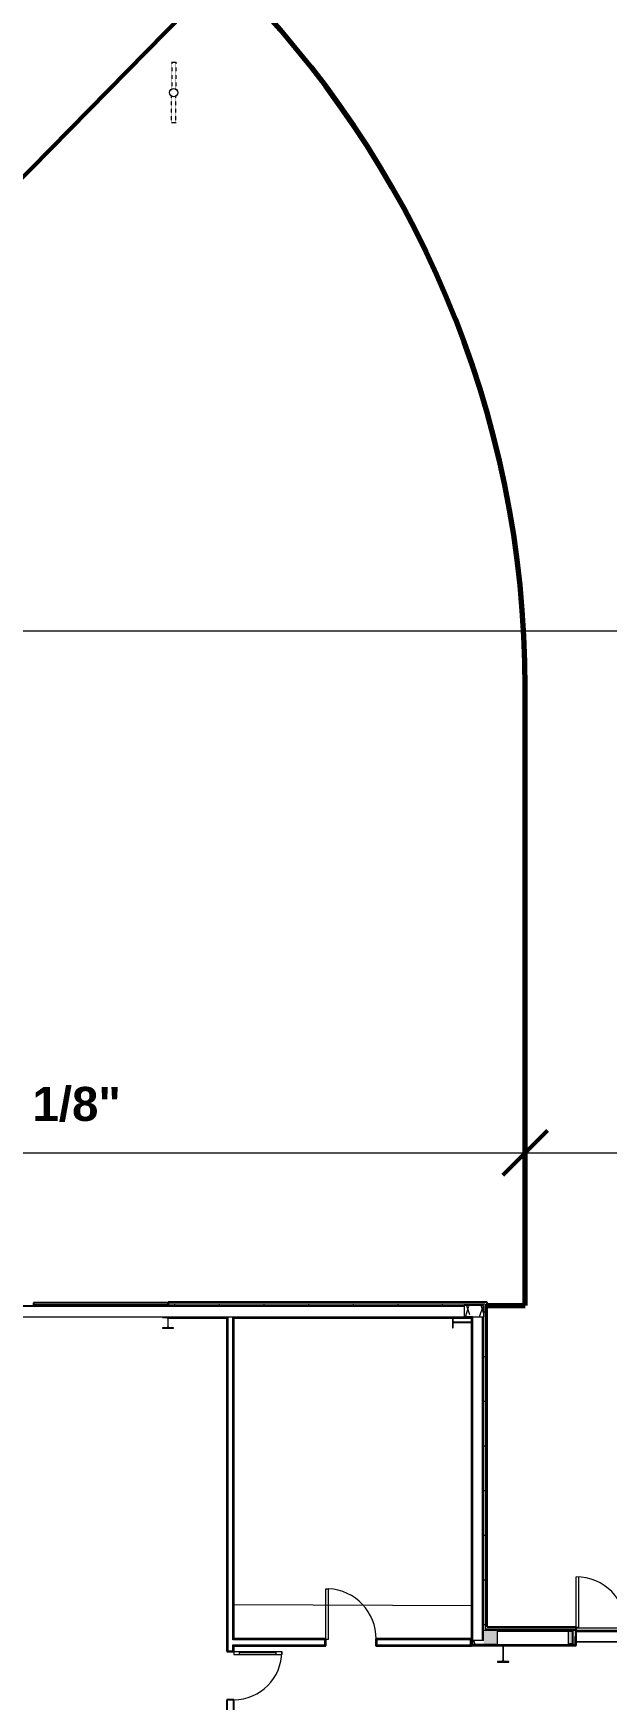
# Model space of a CAD drawing. Header units: inches. Extents: x 20001 to 27263, y -26025 to -18997.
# Drawn here: x 22459 to 22870, y -21174 to -19980 of the extents above; entities that cross this region are included whole.
import ezdxf

# ---------------------------------------------------------------- set-up
doc = ezdxf.new("R2010")
doc.units = ezdxf.units.IN
doc.header["$MEASUREMENT"] = 0
doc.linetypes.add('Dash', pattern=[0.25, 0.125, -0.125])
for name, color, linetype, lineweight in [('A-ANNO-DIMS', 211, 'Continuous', 9), ('A-ANNO-DIMS-256', 211, 'Continuous', 9), ('A-DOOR', 31, 'Continuous', 13), ('A-DOOR-GLAZ', 31, 'Continuous', 15), ('A-FLOR', 192, 'Continuous', 13), ('A-WALL', 113, 'Continuous', 13), ('A-WALL-PATT', 111, 'Continuous', 25), ('C-TOPO', 7, 'Continuous', 13), ('E-LITE-EQPM', 33, 'Continuous', 13), ('E-LITE-EQPM-HDLN', 30, 'Dash', 9), ('EOP-PR', 4, 'Continuous', 70), ('I-WALL', 2, 'Continuous', 13), ('L-SITE-WALL', 31, 'Continuous', 13), ('S-BEAM', 12, 'Continuous', 13), ('S-COLS', 52, 'Continuous', 13)]:
    doc.layers.add(name, color=color, linetype=linetype, lineweight=lineweight)
doc.styles.add('Arial_2', font='arial.ttf', dxfattribs={"height": 23.60479})
doc.styles.add('Arial_B', font='arialbd.ttf', dxfattribs={"height": 24.354149})
doc.dimstyles.new('Arrow_-_3_32__Arial_1', dxfattribs={"dimscale": 12, "dimtxt": 24, "dimasz": 2.666667, "dimexe": 2, "dimexo": 0, "dimgap": 1.333333, "dimtad": 1, "dimjust": 3, "dimdec": 3, "dimrnd": 0.125, "dimzin": 1, "dimdsep": 46, "dimlunit": 4, "dimtxsty": 'Arial_2', "dimblk1": 'OPEN30', "dimblk2": 'OPEN30', "dimsah": 1, "dimcen": 0.09, "dimazin": 0, "dimtfac": 1, "dimtdec": 4, "dimtix": 1, "dimtmove": 0, "dimatfit": 2, "dimfxl": 1, "dimtvp": 1, "dimtfill": 1, "dimfrac": 2, "dimtolj": 1, "dimtzin": 0, "dimlwd": 50, "dimlwe": 50, "dimarcsym": 2})
doc.dimstyles.new('OD_Dimension_1', dxfattribs={"dimscale": 12, "dimtxt": 24, "dimasz": 2.666667, "dimexe": 2, "dimexo": 1.333333, "dimgap": 1.333333, "dimtad": 1, "dimdec": 3, "dimrnd": 0.125, "dimzin": 1, "dimdsep": 46, "dimlunit": 4, "dimtxsty": 'Arial_B', "dimblk1": 'OBLIQUE', "dimblk2": 'OBLIQUE', "dimsah": 1, "dimcen": 0.09, "dimdle": 2, "dimazin": 0, "dimtfac": 1, "dimtdec": 4, "dimtix": 1, "dimtmove": 0, "dimatfit": 3, "dimfxl": 1, "dimtvp": 1, "dimtfill": 1, "dimfrac": 2, "dimtolj": 1, "dimtzin": 0, "dimlwd": 13, "dimlwe": 13, "dimarcsym": 2})
pattern_1 = [(161.57, (1.28, 1.28), (-10.24040374, -0.00056827), [0, -72.858, 8.09, 0]), (18.43, (-1.28, 1.28), (-10.24040374, 0.00056827), [0, -72.858, 8.09, 0]), (108.43, (1.28, 1.28), (5.1184649, -25.6019259), [24.282, -56.666]), (71.57, (-1.28, 1.28), (5.1184649, 25.6019259), [24.282, -56.666])]
pattern_2 = [(0, (0, 0), (0, 32), []), (90, (0, 0), (-32, 2e-15), [])]
pattern_3 = [(0, (0, 0), (81.92, 20.48), [3.379, -58.061, 3.379, -58.061, -327.68]), (0, (0, 0), (81.92, 20.48), [-122.88, 3.379, -119.501, 3.379, -58.061, -143.36]), (0, (0, 0), (81.92, 20.48), [-307.2, 3.379, -37.581, 3.379, -99.021]), (120, (30.72, 10.24), (-58.6962, 60.704801), [3.379, -58.061, 3.379, -58.061, -327.68]), (120, (30.72, 10.24), (-58.6962, 60.704801), [-122.88, 3.379, -119.501, 3.379, -58.061, -143.36]), (120, (30.72, 10.24), (-58.6962, 60.704801), [-307.2, 3.379, -37.581, 3.379, -99.021]), (240, (40.96, 51.2), (-23.2238, -81.184801), [3.379, -58.061, 3.379, -58.061, -327.68]), (240, (40.96, 51.2), (-23.2238, -81.184801), [-122.88, 3.379, -119.501, 3.379, -58.061, -143.36]), (240, (40.96, 51.2), (-23.2238, -81.184801), [-307.2, 3.379, -37.581, 3.379, -99.021])]

# ---------------------------------------------------------------- blocks, each defined once
blk = doc.blocks.new('Struct_Xcel_Sports Complex_rvt-1-Site Plan - Phase 1')
at = {"layer": 'A-FLOR', "color": 250, "lineweight": 9}
for p, q in [((22602.6, -21105.8), (22602.3, -20941.8)), ((22772.6, -21106.6), (22602.6, -21105.8))]:
    blk.add_line(p, q, dxfattribs=at)
at = {"layer": 'A-FLOR', "color": 7}
blk.add_line((22847.8, -21132.3), (22919.8, -21132.3), dxfattribs=at)
at = {"layer": 'L-SITE-WALL', "color": 7}
for p, q in [((22847.8, -21124.3), (22919.8, -21124.3)), ((22919.8, -21132.3), (22847.8, -21132.3))]:
    blk.add_line(p, q, dxfattribs=at)
blk = doc.blocks.new('Single-Glass 1 - 2_  10 7_16_ x96_-1835913-Site Plan - Phase 1')
at = {"layer": 'A-DOOR'}
for p, q in [((15.21875, -2.4375), (15.21875, -6.4375)), ((17.21875, -2.4375), (15.21875, -2.4375)), ((15.21875, -6.4375), (17.21875, -6.4375)), ((17.21875, -2.4375), (17.21875, -6.4375)), ((15.21875, -32.875), (15.21875, -36.875)), ((15.21875, -32.875), (17.21875, -32.875)), ((17.21875, -32.875), (17.21875, -36.875)), ((17.21875, -36.875), (15.21875, -36.875))]:
    blk.add_line(p, q, dxfattribs=at)
at = {"layer": 'A-DOOR', "lineweight": 9}
for p, q in [((15.21875, -6.4375), (15.21875, -32.875)), ((17.21875, -6.4375), (17.21875, -32.875))]:
    blk.add_line(p, q, dxfattribs=at)
blk.add_arc((17.21875, -2.4375), 34.4375, 180, 270, dxfattribs=at)
at = {"layer": 'A-DOOR-GLAZ'}
blk.add_line((16.21875, -32.875), (16.21875, -6.4375), dxfattribs=at)
blk = doc.blocks.new('Single-Flush - 36_ x 84_-1318909-Site Plan - Phase 1')
at = {"layer": 'A-DOOR'}
for p, q in [((16, -2.4), (16, -38.4)), ((18, -2.4), (16, -2.4)), ((18, -2.4), (18, -38.4)), ((18, -38.4), (16, -38.4))]:
    blk.add_line(p, q, dxfattribs=at)
at = {"layer": 'A-DOOR', "lineweight": 9}
blk.add_arc((18, -2.4), 36.1, 180, 266.8211, dxfattribs=at)
blk = doc.blocks.new('Double-Flush - 72_ x 96_-983185-Site Plan - Phase 1')
at = {"layer": 'A-DOOR'}
for p, q in [((-36, -6.6), (-36, -42.6)), ((-36, -6.6), (-34, -6.6)), ((-34, -6.6), (-34, -42.6)), ((34, -6.6), (34, -42.6)), ((36, -6.6), (34, -6.6)), ((36, -6.6), (36, -42.6)), ((-36, -42.6), (-34, -42.6))]:
    blk.add_line(p, q, dxfattribs=at)
at = {"layer": 'A-DOOR', "lineweight": 9}
for centre, start, end in [((-36, -6.6), 270, 360), ((36, -6.6), 180, 270)]:
    blk.add_arc(centre, 36, start, end, dxfattribs=at)
blk = doc.blocks.new('Lighting-Street_Cooper_Navion-Lumark_4-6-LED-Squares - The Caretaker LED-964008-Site Plan - Phase 1')
at = {"layer": 'E-LITE-EQPM'}
blk.add_line((-1.7, -10.7), (1.6, -10.7), dxfattribs=at)
at = {"layer": 'E-LITE-EQPM', "lineweight": 9}
blk.add_circle((0, -32.4), 3, dxfattribs=at)
at = {"layer": 'E-LITE-EQPM-HDLN'}
for p, q in [((-1.5, -10.7), (-1.5, -29.9)), ((1.5, -10.7), (1.5, -29.9))]:
    blk.add_line(p, q, dxfattribs=at)
blk = doc.blocks.new('Girt_Z - 8_D-1789509-Site Plan - Phase 1')
at = {"layer": 'S-BEAM'}
for p, q in [((22075.6, -20892.1), (22075.6, -20891.6)), ((22767.4, -20891.6), (22075.6, -20891.6)), ((22075.6, -20892.2), (22075.6, -20892.1)), ((22767.4, -20892.1), (22075.6, -20892.1)), ((22075.6, -20899.4), (22075.6, -20892.2)), ((22767.4, -20892.2), (22075.6, -20892.2)), ((22767.4, -20891.6), (22767.4, -20892.1)), ((22767.4, -20892.1), (22767.4, -20892.2)), ((22767.4, -20892.2), (22767.4, -20899.4)), ((22075.6, -20899.6), (22075.6, -20899.4)), ((22075.6, -20899.6), (22767.4, -20899.6)), ((22767.4, -20899.4), (22767.4, -20899.6))]:
    blk.add_line(p, q, dxfattribs=at)
blk = doc.blocks.new('Girt_Z - 8_D-1790289-Site Plan - Phase 1')
at = {"layer": 'S-BEAM'}
for p, q in [((22773.4, -20899.6), (22773.4, -21131.5)), ((22773.4, -20899.6), (22773.6, -20899.6)), ((22773.6, -20899.6), (22780.7, -20899.6)), ((22780.7, -20899.6), (22780.8, -20899.6)), ((22780.7, -21131.5), (22780.7, -20899.6)), ((22780.8, -20899.6), (22781.4, -20899.6)), ((22780.8, -21131.5), (22780.8, -20899.6)), ((22781.4, -21131.5), (22781.4, -20899.6)), ((22773.6, -21131.5), (22773.4, -21131.5)), ((22780.7, -21131.5), (22773.6, -21131.5)), ((22780.8, -21131.5), (22780.7, -21131.5)), ((22781.4, -21131.5), (22780.8, -21131.5))]:
    blk.add_line(p, q, dxfattribs=at)
blk = doc.blocks.new('Girt_Z - 10_D-1263224-Site Plan - Phase 1')
at = {"layer": 'S-BEAM'}
for p, q in [((22791.4, -21124.9), (22791.4, -21124.3)), ((22842.1, -21124.3), (22791.4, -21124.3)), ((22791.4, -21134.1), (22791.4, -21124.9)), ((22791.4, -21124.9), (22791.4, -21124.9)), ((22842.1, -21124.9), (22791.4, -21124.9)), ((22842.1, -21124.9), (22791.4, -21124.9)), ((22791.4, -21134.3), (22791.4, -21134.1)), ((22791.4, -21134.3), (22842.1, -21134.3)), ((22842.1, -21124.3), (22842.1, -21124.9)), ((22842.1, -21124.9), (22842.1, -21124.9)), ((22842.1, -21124.9), (22842.1, -21134.1)), ((22842.1, -21134.1), (22842.1, -21134.3))]:
    blk.add_line(p, q, dxfattribs=at)
blk = doc.blocks.new('DIMBLOCK44-Site Plan - Phase 1')
at = {"layer": 'A-ANNO-DIMS-256', "lineweight": 50}
for p, q in [((22091.2, -20449.1), (22596.2, -19935.9)), ((22596.2, -19935.9), (22567.7, -19952.7)), ((22596.2, -19935.9), (22579.9, -19964.7)), ((22091.1, -20426.5), (22091.4, -20471.7)), ((22113.9, -20448.9), (22068.6, -20449.3))]:
    blk.add_line(p, q, dxfattribs=at)
blk.add_arc((22091.2, -20449.1), 720, 43.5506, 47.3703, dxfattribs=at)
at = {"layer": 'A-ANNO-DIMS-256', "color": 0, "lineweight": 50, "insert": (22274.8, -20196.1), "char_height": 23.6, "width": 122.289, "attachment_point": 1, "rotation": 45.4605, "line_spacing_factor": 0.938532, "style": 'Arial_2', "bg_fill": 3, "box_fill_scale": 1.25, "bg_fill_color": 0, "bg_fill_transparency": 0}
blk.add_mtext('60\' - 0"', dxfattribs=at)
blk = doc.blocks.new('_Open30')
at = {"color": 0, "linetype": 'ByBlock', "lineweight": -2}
for p, q in [((-1, 0.268), (0, 0)), ((0, 0), (-1, -0.268)), ((0, 0), (-1, 0))]:
    blk.add_line(p, q, dxfattribs=at)
blk = doc.blocks.new('DIMBLOCK77-Site Plan - Phase 1')
at = {"layer": 'A-ANNO-DIMS-256', "lineweight": 13}
for p, q in [((22058.1, -20883.6), (22058.1, -20384.3)), ((26281.4, -21112.4), (26281.4, -20384.3)), ((22058.1, -20408.3), (26281.4, -20408.3)), ((22058.1, -20408.3), (22058.1, -20883.6)), ((26281.4, -20408.3), (26281.4, -21112.4))]:
    blk.add_line(p, q, dxfattribs=at)
at = {"layer": 'A-ANNO-DIMS-256', "lineweight": 50}
for p, q in [((22058.1, -20408.3), (22074.1, -20392.3)), ((26281.4, -20408.3), (26297.4, -20392.3)), ((22058.1, -20408.3), (22042.1, -20424.3)), ((26281.4, -20408.3), (26265.4, -20424.3))]:
    blk.add_line(p, q, dxfattribs=at)
at = {"layer": 'A-ANNO-DIMS-256', "color": 0, "lineweight": 13, "insert": (24070.1, -20361.1), "char_height": 24.354, "width": 239.086, "attachment_point": 1, "line_spacing_factor": 0.938532, "style": 'Arial_B', "bg_fill": 3, "box_fill_scale": 1.25, "bg_fill_color": 0, "bg_fill_transparency": 0}
blk.add_mtext('351\' - 11 1/4"', dxfattribs=at)
blk = doc.blocks.new('_Oblique')
at = {"color": 0, "linetype": 'ByBlock', "lineweight": -2}
blk.add_line((-0.5, -0.5), (0.5, 0.5), dxfattribs=at)
blk = doc.blocks.new('DIMBLOCK89-Site Plan - Phase 1')
at = {"layer": 'A-ANNO-DIMS-256', "lineweight": 13}
for p, q in [((22058.1, -20883.6), (22058.1, -20758.1)), ((22811.2, -20775.5), (22811.2, -20806.1)), ((22811.2, -20782.1), (22811.2, -20775.5)), ((22058.1, -20782.1), (22811.2, -20782.1)), ((22058.1, -20782.1), (22058.1, -20883.6))]:
    blk.add_line(p, q, dxfattribs=at)
at = {"layer": 'A-ANNO-DIMS-256', "lineweight": 50}
for p, q in [((22058.1, -20782.1), (22074.1, -20766.1)), ((22811.2, -20782.1), (22827.2, -20766.1)), ((22058.1, -20782.1), (22042.1, -20798.1)), ((22811.2, -20782.1), (22795.2, -20798.1))]:
    blk.add_line(p, q, dxfattribs=at)
at = {"layer": 'A-ANNO-DIMS-256', "color": 0, "lineweight": 13, "insert": (22353.4, -20734.9), "char_height": 24.354, "width": 195.2, "attachment_point": 1, "line_spacing_factor": 0.938532, "style": 'Arial_B', "bg_fill": 3, "box_fill_scale": 1.25, "bg_fill_color": 0, "bg_fill_transparency": 0}
blk.add_mtext('62\' - 9 1/8"', dxfattribs=at)
blk = doc.blocks.new('DIMBLOCK90-Site Plan - Phase 1')
at = {"layer": 'A-ANNO-DIMS-256', "lineweight": 50}
for p, q in [((22811.2, -20782.1), (22827.2, -20766.1)), ((23099.2, -20782.1), (23115.2, -20766.1)), ((22811.2, -20782.1), (22795.2, -20798.1)), ((23099.2, -20782.1), (23083.2, -20798.1))]:
    blk.add_line(p, q, dxfattribs=at)
at = {"layer": 'A-ANNO-DIMS-256', "lineweight": 13}
for p, q in [((22811.2, -20775.5), (22811.2, -20806.1)), ((22811.2, -20782.1), (22811.2, -20775.5)), ((23099.2, -20775.5), (23099.2, -20806.1)), ((23099.2, -20782.1), (23099.2, -20775.5)), ((22811.2, -20782.1), (23099.2, -20782.1))]:
    blk.add_line(p, q, dxfattribs=at)
at = {"layer": 'A-ANNO-DIMS-256', "color": 0, "lineweight": 13, "insert": (22901.3, -20734.9), "char_height": 24.35, "width": 129.371, "attachment_point": 1, "line_spacing_factor": 0.938532, "style": 'Arial_B', "bg_fill": 3, "box_fill_scale": 1.25, "bg_fill_color": 0, "bg_fill_transparency": 0}
blk.add_mtext('24\' - 0"', dxfattribs=at)

msp = doc.modelspace()

# ---------------------------------------------------------------- hatches: boundary and pattern name
at = {"layer": 'A-WALL-PATT', "lineweight": 9}
h = msp.add_hatch(dxfattribs=at)
h.set_pattern_fill('FP_13', color=256, style=0, pattern_type=2)
h.set_pattern_definition(pattern_2)
h.paths.add_polyline_path([(22555.2652, -20891.5528), (22782.3902, -20891.5528), (22782.3902, -20890.5528), (22555.2652, -20890.5528)], flags=0)
h = msp.add_hatch(dxfattribs=at)
h.set_pattern_fill('FP_10', color=256, style=0, pattern_type=2)
h.set_pattern_definition(pattern_1)
h.paths.add_polyline_path([(22774.0351, -20899.5528), (22781.3902, -20899.5528), (22781.3902, -20891.5528), (22767.3902, -20891.6622), (22767.3902, -20899.5528), (22773.5777, -20899.5528)], flags=0)
h = msp.add_hatch(dxfattribs=at)
h.set_pattern_fill('FP_13', color=256, style=0, pattern_type=2)
h.set_pattern_definition(pattern_2)
h.paths.add_polyline_path([(22782.3902, -21135.0528), (22782.3902, -21134.3028), (22781.3902, -21134.3028), (22781.3902, -21135.0528)], flags=0)
h.paths.add_polyline_path([(22781.3902, -21124.3028), (22782.3902, -21124.3028), (22782.3902, -20891.5528), (22781.3902, -20891.5528), (22781.3902, -21109.2146)], flags=0)
h = msp.add_hatch(dxfattribs=at)
h.set_pattern_fill('FP_9', color=256, style=0, pattern_type=2)
h.set_pattern_definition(pattern_3)
h.paths.add_polyline_path([(22597.4, -21459.1778), (22598.025, -21459.1778), (22598.025, -21174.3966), (22599.8375, -21174.3966), (22599.8375, -21173.7716), (22597.4, -21173.7716), (22597.4, -21454.4278)], flags=0)
h.paths.add_polyline_path([(22597.4, -21139.3341), (22599.8375, -21139.3341), (22599.8375, -21138.7091), (22598.025, -21138.7091), (22598.025, -20899.5528), (22597.4, -20899.5528), (22597.4, -21055.4521)], flags=0)
h = msp.add_hatch(dxfattribs=at)
h.set_pattern_fill('FP_9', color=256, style=0, pattern_type=2)
h.set_pattern_definition(pattern_3)
h.paths.add_polyline_path([(22602.275, -21454.4278), (22602.275, -21203.1778), (22601.65, -21203.1778), (22601.65, -21454.4278)], flags=0)
h.paths.add_polyline_path([(22602.275, -21199.5528), (22602.275, -21173.7716), (22599.8375, -21173.7716), (22599.8375, -21174.3966), (22601.65, -21174.3966), (22601.65, -21199.5528)], flags=0)
h.paths.add_polyline_path([(22602.275, -21139.3341), (22602.275, -21134.5528), (22601.65, -21134.5528), (22601.65, -21138.7091), (22599.8375, -21138.7091), (22599.8375, -21139.3341)], flags=0)
h.paths.add_polyline_path([(22601.65, -21130.9278), (22602.275, -21130.9278), (22602.275, -20899.5528), (22601.65, -20899.5528), (22601.65, -21055.4521)], flags=0)
h = msp.add_hatch(dxfattribs=at)
h.set_pattern_fill('FP_13', color=256, style=0, pattern_type=2)
h.set_pattern_definition(pattern_2)
h.paths.add_polyline_path([(22782.3902, -21124.3028), (22847.7652, -21124.3028), (22847.7652, -21123.3028), (22782.3902, -21123.3028)], flags=0)
h.paths.add_polyline_path([(25980.2652, -21124.3028), (25981.0152, -21124.3028), (25981.0152, -21123.3028), (25968.7652, -21123.3028), (25968.7652, -21124.3028), (25974.4052, -21124.3028)], flags=0)
h.paths.add_polyline_path([(22928.7652, -21124.3028), (22928.7652, -21123.3028), (22919.7652, -21123.3028), (22919.7652, -21124.3028)], flags=0)
h.paths.add_polyline_path([(23076.1552, -21124.3028), (25932.7652, -21124.3028), (25932.7652, -21123.3028), (23072.7652, -21123.3028), (23072.7652, -21124.3028), (23073.2277, -21124.3026)], flags=0)
h = msp.add_hatch(dxfattribs=at)
h.set_pattern_fill('FP_9', color=256, style=0, pattern_type=2)
h.set_pattern_definition(pattern_3)
h.paths.add_polyline_path([(22704.2389, -21132.7403), (22704.8639, -21132.7403), (22704.8639, -21130.9278), (22772.6402, -21130.9278), (22772.6402, -21130.3028), (22704.2389, -21130.3028)], flags=0)
h.paths.add_polyline_path([(22667.6139, -21132.7403), (22668.2389, -21132.7403), (22668.2389, -21130.3028), (22602.275, -21130.3028), (22602.275, -21130.9278), (22667.6139, -21130.9278)], flags=0)
h = msp.add_hatch(dxfattribs=at)
h.set_pattern_fill('FP_10', color=256, style=0, pattern_type=2)
h.set_pattern_definition(pattern_1)
h.paths.add_polyline_path([(22781.2028, -21134.3028), (22781.3902, -21134.3028), (22781.2809, -21131.4628), (22773.3902, -21131.4628), (22773.3902, -21134.3028), (22780.8157, -21134.3028)], flags=0)
h = msp.add_hatch(dxfattribs=at)
h.set_pattern_fill('FP_10', color=256, style=0, pattern_type=2)
h.set_pattern_definition(pattern_1)
h.paths.add_polyline_path([(22783.8902, -21134.3028), (22791.3902, -21134.1934), (22791.3902, -21124.3028), (22781.3902, -21124.3028), (22781.3902, -21134.3028), (22782.3902, -21134.3028)], flags=0)
h.paths.add_polyline_path([(25969.5152, -21134.3028), (25974.4052, -21134.1934), (25974.4052, -21124.3028), (25968.7652, -21124.3028), (25968.7652, -21128.4278), (25969.5152, -21128.4278), (25969.5152, -21134.1934)], flags=0)
h.paths.add_polyline_path([(22920.5152, -21134.3028), (22928.0152, -21134.3028), (22928.0152, -21128.4278), (22928.7652, -21128.4278), (22928.7652, -21124.3028), (22919.7652, -21124.3028), (22919.7652, -21128.4278), (22920.5152, -21128.4278)], flags=0)
h.paths.add_polyline_path([(23073.5152, -21134.3028), (23076.1552, -21134.1934), (23076.1552, -21124.3028), (23072.7652, -21124.3028), (23072.7652, -21128.4278), (23073.5152, -21128.4278), (23073.5152, -21134.2777)], flags=0)
h.paths.add_polyline_path([(25932.0152, -21134.3028), (25932.0152, -21128.4278), (25932.7652, -21128.4278), (25932.7652, -21124.3028), (25927.1252, -21124.4122), (25927.1252, -21134.3028)], flags=0)
h.paths.add_polyline_path([(22847.0152, -21134.3028), (22847.0152, -21128.4278), (22847.7652, -21128.4278), (22847.7652, -21124.3028), (22842.1252, -21124.4122), (22842.1252, -21134.3028)], flags=0)
at = {"layer": 'S-COLS', "lineweight": 9}
h = msp.add_hatch(dxfattribs=at)
h.set_pattern_fill('FP_8', color=256, style=0, pattern_type=2)
h.set_pattern_definition([(45, (0, 0), (-25.342707, 25.342707), []), (45, (0, 38.4), (-25.342707, 25.342707), [])])
h.paths.add_polyline_path([(22791.3902, -21146.8028), (22799.3902, -21146.8028), (22799.3902, -21146.3692), (22796.2262, -21146.3692), (22795.7373, -21146.1667), (22795.5348, -21145.6778), (22795.5348, -21135.4278), (22795.7373, -21134.9389), (22796.2262, -21134.7364), (22799.3902, -21134.7364), (22799.3902, -21134.3028), (22791.3902, -21134.3028), (22791.3902, -21134.7364), (22794.5543, -21134.7364), (22795.0432, -21134.9389), (22795.2457, -21135.4278), (22795.2457, -21145.6778), (22795.0432, -21146.1667), (22794.5543, -21146.3692), (22791.3902, -21146.3692)], flags=0)

# ---------------------------------------------------------------- linework, layer by layer
at = {"layer": 'A-WALL', "lineweight": 25}
for p, q in [((22555.2027, -20889.478), (22458.5777, -20889.478)), ((22458.5777, -20889.478), (22458.5777, -20891.0528)), ((22458.5777, -20891.0528), (22555.2027, -20891.0528)), ((22555.2027, -20891.0528), (22555.2027, -20889.478)), ((22783.8902, -20889.0528), (22555.2652, -20889.0528)), ((22555.2652, -20889.0528), (22555.2652, -20891.5528)), ((22783.8902, -21121.8028), (22783.8902, -20889.0528)), ((22555.2652, -20899.5277), (22555.2652, -20900.3028)), ((22555.2652, -20900.3028), (22597.4, -20900.3028)), ((22602.275, -20900.3028), (22772.6402, -20900.3028)), ((22772.6402, -20900.3028), (22772.6402, -21130.3028)), ((22847.7652, -21121.8028), (22783.8902, -21121.8028)), ((22847.7652, -21135.0528), (22847.7652, -21121.8028)), ((22772.6402, -21135.0528), (22847.7652, -21135.0528))]:
    msp.add_line(p, q, dxfattribs=at)
at = {"layer": 'A-WALL', "lineweight": 9}
for p, q in [((22782.3902, -20890.5528), (22555.2652, -20890.5528)), ((22781.3902, -20891.5528), (22767.3902, -20891.5528)), ((22781.3902, -20891.5528), (22781.3902, -20899.5528)), ((22782.3902, -20890.5528), (22782.3902, -21123.3028)), ((22597.4, -20899.5528), (22597.4, -20900.3028)), ((22598.025, -20899.5528), (22598.025, -21138.7091)), ((22601.65, -21130.9278), (22601.65, -20899.5528)), ((22602.275, -20899.5528), (22602.275, -20900.3028)), ((22773.3902, -20899.5528), (22767.3902, -20899.5528)), ((22847.7652, -21123.3028), (22782.3902, -21123.3028)), ((22667.6139, -21130.9278), (22601.65, -21130.9278)), ((22601.65, -21138.7091), (22601.65, -21134.5528)), ((22601.65, -21134.5528), (22667.6139, -21134.5528)), ((22667.6139, -21134.5528), (22667.6139, -21130.9278)), ((22704.8639, -21130.9278), (22704.8639, -21134.5528)), ((22772.0152, -21130.9278), (22704.8639, -21130.9278)), ((22704.8639, -21134.5528), (22772.0152, -21134.5528)), ((22772.0152, -21134.5528), (22772.0152, -21130.9278)), ((22773.3902, -21131.4628), (22773.3902, -21134.3028)), ((22791.3902, -21134.3028), (22773.3902, -21134.3028)), ((22791.3902, -21124.3028), (22781.3902, -21124.3028)), ((22781.3902, -21135.0528), (22781.3902, -21134.3028)), ((22782.3902, -21135.0528), (22782.3902, -21134.3028)), ((22847.7652, -21124.3028), (22842.1252, -21124.3028)), ((22842.1252, -21134.3028), (22847.0152, -21134.3028)), ((22847.7652, -21128.4278), (22847.0152, -21128.4278)), ((22847.0152, -21134.3028), (22847.0152, -21128.4278)), ((22598.025, -21138.7091), (22601.65, -21138.7091))]:
    msp.add_line(p, q, dxfattribs=at)
at = {"layer": 'C-TOPO'}
for p, q in [((22667.625, -20017.6055), (22635.375, -19977.5859)), ((22635.375, -19977.5859), (22667.625, -20017.6055)), ((22696.938, -20059.8237), (22667.625, -20017.6055)), ((22667.625, -20017.6055), (22696.938, -20059.8237)), ((22723.1646, -20104.0269), (22696.938, -20059.8237)), ((22696.938, -20059.8237), (22723.1646, -20104.0269)), ((22746.1699, -20149.9863), (22723.1646, -20104.0269)), ((22723.1646, -20104.0269), (22746.1699, -20149.9863)), ((22765.8384, -20197.4707), (22746.1699, -20149.9863)), ((22746.1699, -20149.9863), (22765.8384, -20197.4707)), ((22782.0703, -20246.2383), (22765.8384, -20197.4707)), ((22765.8384, -20197.4707), (22782.0703, -20246.2383)), ((22794.7808, -20296.0386), (22782.0703, -20246.2383)), ((22782.0703, -20246.2383), (22794.7808, -20296.0386)), ((22803.9067, -20346.6182), (22794.7808, -20296.0386)), ((22794.7808, -20296.0386), (22803.9067, -20346.6182)), ((22809.4014, -20397.7207), (22803.9067, -20346.6182)), ((22803.9067, -20346.6182), (22809.4014, -20397.7207)), ((22811.2354, -20449.0854), (22809.4014, -20397.7207)), ((22809.4014, -20397.7207), (22811.2354, -20449.0854)), ((22811.2354, -20891.5532), (22811.2354, -20449.0854)), ((22811.2354, -20449.0854), (22811.2354, -20891.5532)), ((22783.8902, -20891.5532), (22811.2354, -20891.5532)), ((22811.2354, -20891.5532), (22783.8902, -20891.5532)), ((22919.7652, -21124.9482), (22847.7652, -21124.9482)), ((22847.7652, -21124.9482), (22919.7652, -21124.9482))]:
    msp.add_line(p, q, dxfattribs=at)
at = {"layer": 'EOP-PR'}
for p, q in [((22811.2352, -20891.5528), (22811.2352, -20449.0856)), ((22783.8902, -20891.5528), (22811.2352, -20891.5528))]:
    msp.add_line(p, q, dxfattribs=at)
msp.add_arc((22091.2352, -20449.0856), 720, 0, 90, dxfattribs=at)
at = {"layer": 'I-WALL', "lineweight": 25}
for p, q in [((22597.4, -20900.3028), (22597.4, -21139.3341)), ((22602.275, -21130.3028), (22602.275, -20900.3028)), ((22668.2389, -21130.3028), (22602.275, -21130.3028)), ((22602.275, -21139.3341), (22602.275, -21135.1778)), ((22602.275, -21135.1778), (22668.2389, -21135.1778)), ((22668.2389, -21135.1778), (22668.2389, -21130.3028)), ((22772.6402, -21130.3028), (22704.2389, -21130.3028)), ((22704.2389, -21130.3028), (22704.2389, -21135.1778)), ((22704.2389, -21135.1778), (22772.6402, -21135.1778)), ((22772.6402, -21135.1778), (22772.6402, -21130.3028)), ((22597.4, -21139.3341), (22602.275, -21139.3341)), ((22597.4, -21173.7716), (22597.4, -21460.4278)), ((22602.275, -21173.7716), (22597.4, -21173.7716)), ((22602.275, -21198.9278), (22602.275, -21173.7716))]:
    msp.add_line(p, q, dxfattribs=at)
at = {"layer": 'L-SITE-WALL'}
for p, q in [((22458.5777, -20889.5528), (22555.2027, -20889.5528)), ((22847.7652, -21122.3028), (22919.7652, -21122.3028)), ((22919.7652, -21124.3028), (22847.7652, -21124.3028))]:
    msp.add_line(p, q, dxfattribs=at)
at = {"layer": 'S-COLS', "lineweight": 15}
for p, q in [((22551.1402, -20899.5528), (22551.1402, -20899.9864)), ((22551.1402, -20899.9864), (22554.3043, -20899.9864)), ((22554.3043, -20907.3692), (22551.1402, -20907.3692)), ((22551.1402, -20907.3692), (22551.1402, -20907.8028)), ((22551.1402, -20907.8028), (22559.1402, -20907.8028)), ((22554.9957, -20900.6778), (22554.9957, -20906.6778)), ((22555.2848, -20906.6778), (22555.2848, -20900.6778)), ((22555.9762, -20899.9864), (22559.1402, -20899.9864)), ((22559.1402, -20907.3692), (22555.9762, -20907.3692)), ((22559.1402, -20899.9864), (22559.1402, -20899.5528)), ((22559.1402, -20907.8028), (22559.1402, -20907.3692)), ((22759.1402, -20899.5528), (22759.1402, -20907.5528)), ((22759.1402, -20907.5528), (22759.5738, -20907.5528)), ((22759.5738, -20902.7169), (22759.5738, -20899.5528)), ((22759.5738, -20907.5528), (22759.5738, -20904.3887)), ((22772.2652, -20903.4083), (22760.2652, -20903.4083)), ((22760.2652, -20903.6973), (22772.2652, -20903.6973)), ((22773.3902, -20899.5528), (22772.9566, -20899.5528)), ((22772.9566, -20899.5528), (22772.9566, -20902.7169)), ((22772.9566, -20904.3887), (22772.9566, -20907.5528)), ((22772.9566, -20907.5528), (22773.3902, -20907.5528)), ((22791.3902, -21134.3028), (22791.3902, -21134.7364)), ((22791.3902, -21134.7364), (22794.5543, -21134.7364)), ((22795.2457, -21135.4278), (22795.2457, -21145.6778)), ((22795.5348, -21145.6778), (22795.5348, -21135.4278)), ((22796.2262, -21134.7364), (22799.3902, -21134.7364)), ((22799.3902, -21134.7364), (22799.3902, -21134.3028)), ((22845.5152, -21124.3028), (22842.6252, -21124.3028)), ((22842.6252, -21134.3028), (22845.5152, -21134.3028)), ((22843.0612, -21124.7388), (22844.9892, -21125.0442)), ((22844.9892, -21133.5614), (22843.0612, -21133.8668)), ((22844.9892, -21125.0442), (22844.9892, -21133.5614)), ((22845.5152, -21134.3028), (22845.5152, -21124.3028)), ((22794.5543, -21146.3692), (22791.3902, -21146.3692)), ((22791.3902, -21146.3692), (22791.3902, -21146.8028)), ((22791.3902, -21146.8028), (22799.3902, -21146.8028)), ((22799.3902, -21146.3692), (22796.2262, -21146.3692)), ((22799.3902, -21146.8028), (22799.3902, -21146.3692))]:
    msp.add_line(p, q, dxfattribs=at)
for centre, radius, start, end in [((22554.3043, -20900.6778), 0.6914, 0, 90), ((22554.3043, -20906.6778), 0.6914, 270, 0), ((22555.9762, -20900.6778), 0.6914, 90, 180), ((22555.9762, -20906.6778), 0.6914, 180, 270), ((22760.2652, -20902.7169), 0.6914, 180, 270), ((22760.2652, -20904.3887), 0.6914, 90, 180), ((22772.2652, -20902.7169), 0.6914, 270, 0), ((22772.2652, -20904.3887), 0.6914, 0, 90), ((22794.5543, -21135.4278), 0.6914, 0, 90), ((22796.2262, -21135.4278), 0.6914, 90, 180), ((22843.0612, -21124.3028), 0.436, 180, 270), ((22843.0612, -21134.3028), 0.436, 90, 180), ((22794.5543, -21145.6778), 0.6914, 270, 0), ((22796.2262, -21145.6778), 0.6914, 180, 270)]:
    msp.add_arc(centre, radius, start, end, dxfattribs=at)

# ---------------------------------------------------------------- block references
at = {"layer": 'A-DOOR'}
for name, p, rotation in [('Double-Flush - 72_ x 96_-983185-Site Plan - Phase 1', (22883.7652, -21128.4278), 180), ('Single-Flush - 36_ x 84_-1318909-Site Plan - Phase 1', (22686.2389, -21132.7403), 180), ('Single-Glass 1 - 2_  10 7_16_ x96_-1835913-Site Plan - Phase 1', (22599.8375, -21156.5528), 89.99999999999959)]:
    msp.add_blockref(name, p, dxfattribs=dict(at, rotation=rotation))
at = {"layer": 'E-LITE-EQPM'}
msp.add_blockref('Lighting-Street_Cooper_Navion-Lumark_4-6-LED-Squares - The Caretaker LED-964008-Site Plan - Phase 1', (22559.283, -19990.3636), dxfattribs=at)
at = {"layer": 'E-LITE-EQPM', "rotation": 180}
msp.add_blockref('Lighting-Street_Cooper_Navion-Lumark_4-6-LED-Squares - The Caretaker LED-964008-Site Plan - Phase 1', (22559.1875, -20055.242), dxfattribs=at)
at = {"layer": 'S-BEAM'}
for name in ['Girt_Z - 8_D-1789509-Site Plan - Phase 1', 'Girt_Z - 8_D-1790289-Site Plan - Phase 1', 'Girt_Z - 10_D-1263224-Site Plan - Phase 1']:
    msp.add_blockref(name, (0, 0), dxfattribs=at)

# ---------------------------------------------------------------- next in the draw order: dimensions: what is measured, and where the dimension line sits
at = {"layer": 'A-ANNO-DIMS', "lineweight": 50}
dim = msp.add_radius_dim(center=(22091.2352, -20449.0856), mpoint=(22596.244, -19935.8934), dimstyle='Arrow_-_3_32__Arial_1', override={"dimpost": '<>'}, dxfattribs=at)
dim.commit()
dim.dimension.update_dxf_attribs({"geometry": 'DIMBLOCK44-Site Plan - Phase 1', "text_midpoint": (22312.5227, -20184.2181)})

# ---------------------------------------------------------------- next in the draw order: dimensions: what is measured, and where the dimension line sits
at = {"layer": 'A-ANNO-DIMS', "lineweight": 13}
dim = msp.add_linear_dim(base=(26281.3902, -20408.3482), p1=(22058.1402, -20899.5528), p2=(26281.3902, -21128.4278), dimstyle='OD_Dimension_1', override={"dimpost": '<>', "dimfxl": 4229.447284}, dxfattribs=at)
dim.commit()
dim.dimension.update_dxf_attribs({"geometry": 'DIMBLOCK77-Site Plan - Phase 1', "text_midpoint": (24169.7652, -20379.7558)})

# ---------------------------------------------------------------- next in the draw order: dimensions: what is measured, and where the dimension line sits
dim = msp.add_linear_dim(base=(22811.2352, -20782.1246), p1=(22058.1402, -20899.5528), p2=(22811.2352, -20759.4972), dimstyle='OD_Dimension_1', override={"dimpost": '<>', "dimfxl": 766.007605}, dxfattribs=at)
dim.commit()
dim.dimension.update_dxf_attribs({"geometry": 'DIMBLOCK89-Site Plan - Phase 1', "text_midpoint": (22434.6877, -20753.5239)})

# ---------------------------------------------------------------- next in the draw order: block references
at = {"lineweight": 5}
msp.add_blockref('Struct_Xcel_Sports Complex_rvt-1-Site Plan - Phase 1', (0, 0), dxfattribs=at)

# ---------------------------------------------------------------- next in the draw order: dimensions: what is measured, and where the dimension line sits
at = {"layer": 'A-ANNO-DIMS', "lineweight": 13}
dim = msp.add_linear_dim(base=(23099.2352, -20782.1246), p1=(22811.2352, -20759.4972), p2=(23099.2352, -20759.4972), dimstyle='OD_Dimension_1', override={"dimpost": '<>', "dimfxl": 288}, dxfattribs=at)
dim.commit()
dim.dimension.update_dxf_attribs({"geometry": 'DIMBLOCK90-Site Plan - Phase 1', "text_midpoint": (22955.2352, -20753.6901)})

doc.saveas('drawing.dxf')
